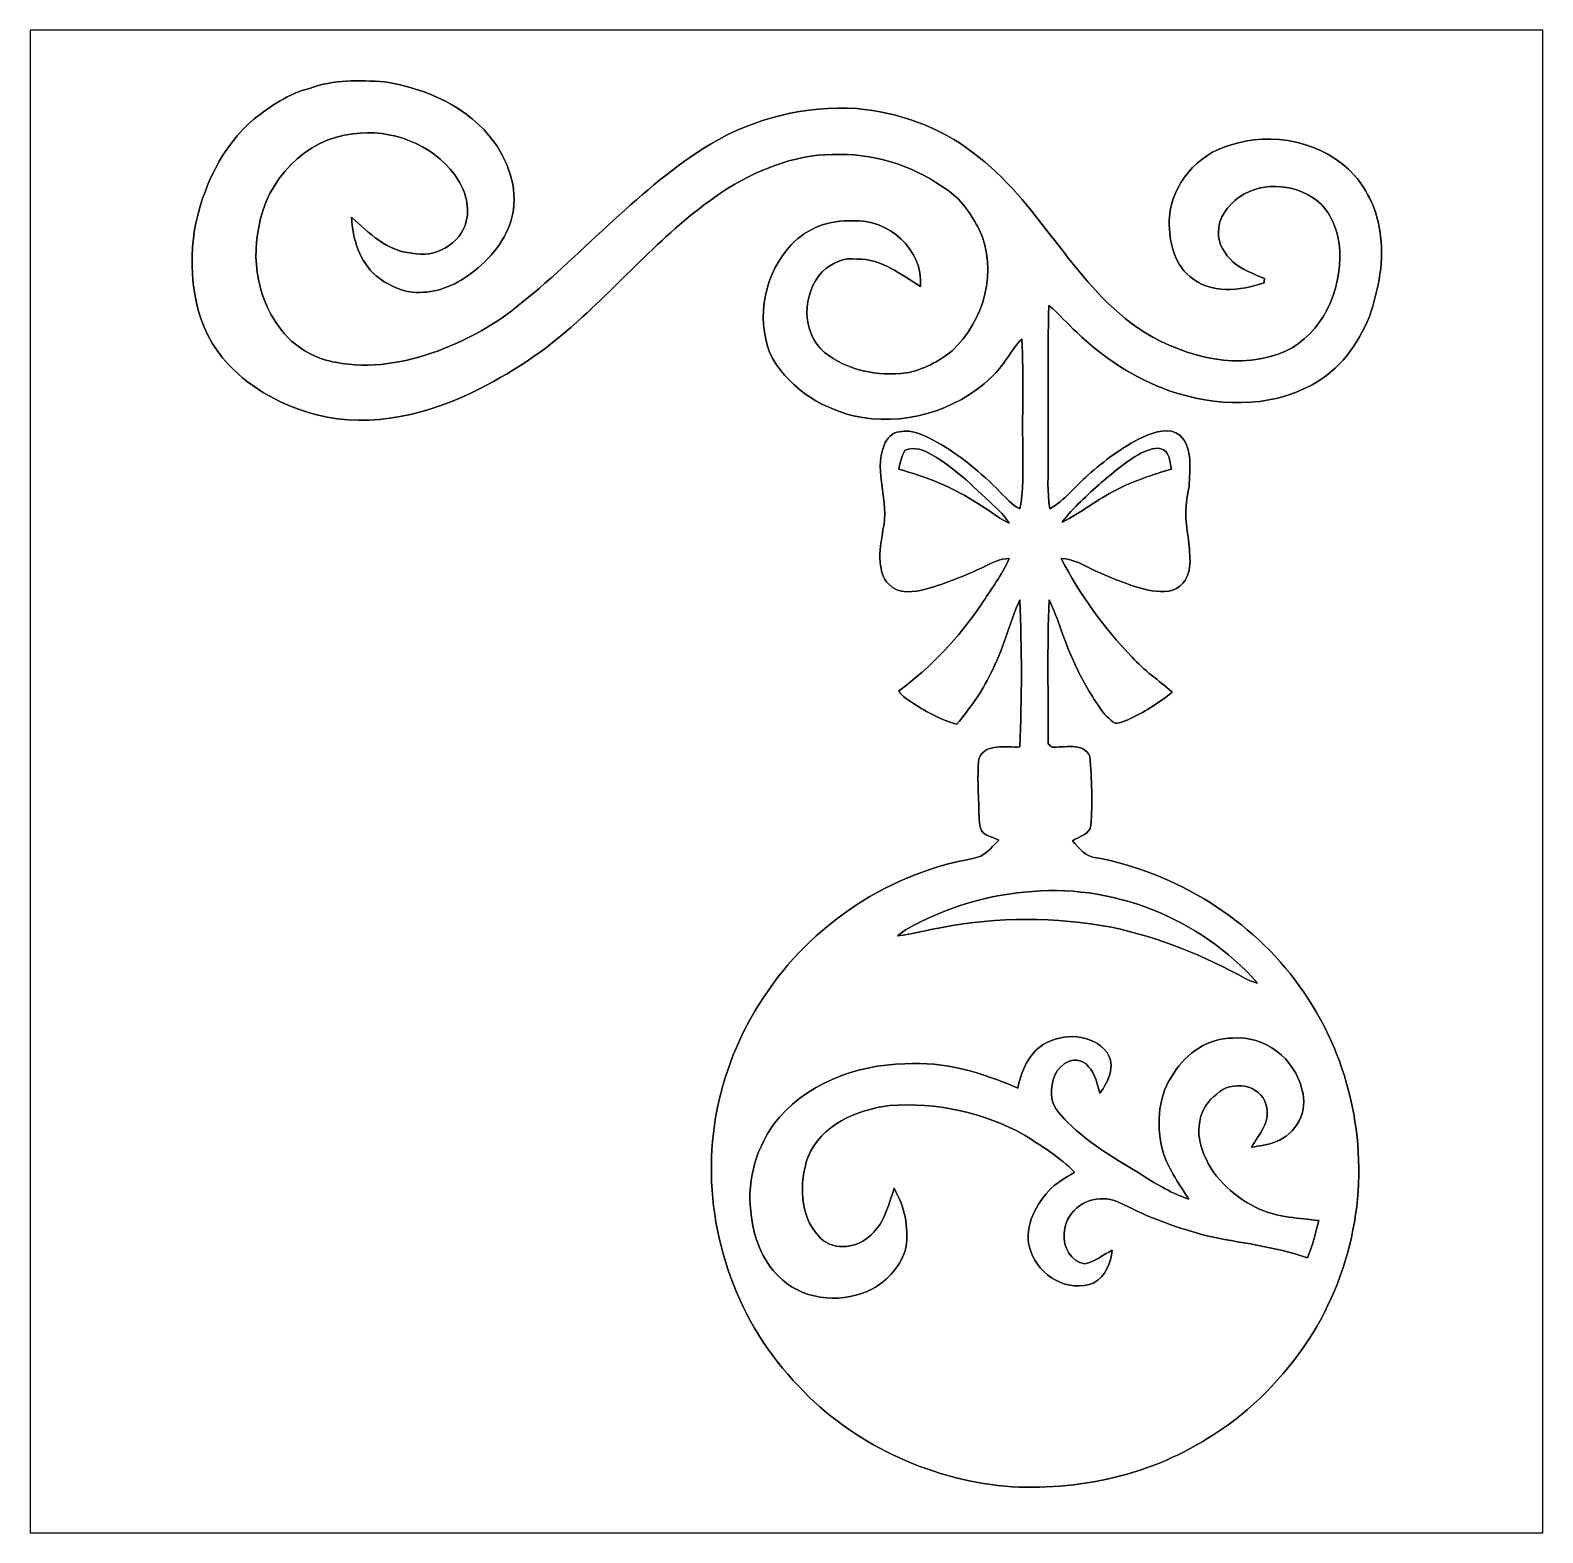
# Model space of a CAD drawing. Header units: centimetres. Extents: x -16.8 to 16.8, y -16.7 to 16.7.
import ezdxf

# ---------------------------------------------------------------- set-up
doc = ezdxf.new("R2010")
doc.units = ezdxf.units.CM
doc.header["$MEASUREMENT"] = 0
doc.layers.add('Layer 1', color=7, linetype='Continuous')

msp = doc.modelspace()

# ---------------------------------------------------------------- linework, layer by layer
at = {"layer": 'Layer 1', "color": 7}
for points, knots in [([(-16.77458, 16.66875), (-16.77458, 16.66875), (16.77458, 16.66875), (16.77458, 16.66875), (16.77458, 16.66875), (16.77458, 16.66875), (16.77458, -16.66875), (16.77458, -16.66875), (16.77458, -16.66875), (16.77458, -16.66875), (-16.77458, -16.66875), (-16.77458, -16.66875), (-16.77458, -16.66875), (-16.77458, -16.66875), (-16.77458, 16.66875), (-16.77458, 16.66875), (-16.77458, 16.66875), (-16.77458, 16.66875), (-16.77458, 16.66875), (-16.77458, 16.66875)], [0, 0, 0, 0, 0.16666667, 0.16666667, 0.16666667, 0.16666667, 0.33333333, 0.33333333, 0.33333333, 0.33333333, 0.5, 0.5, 0.5, 0.5, 0.66666667, 0.66666667, 0.66666667, 0.66666667, 1, 1, 1, 1]), ([(-10.57875, 15.3797), (-11.04194, 15.26681), (-11.43741, 14.98812), (-11.80994, 14.70272), (-11.80994, 14.70272), (-12.53808, 14.08642), (-12.94977, 13.16955), (-13.13074, 12.24809), (-13.13074, 12.24809), (-13.28949, 11.21551), (-13.12898, 10.03124), (-12.37509, 9.25054), (-12.37509, 9.25054), (-11.85616, 8.69315), (-11.15342, 8.32379), (-10.41929, 8.13894), (-10.41929, 8.13894), (-9.20044, 7.82426), (-7.90716, 8.15199), (-6.81108, 8.71326), (-6.81108, 8.71326), (-5.97676, 9.13095), (-5.20312, 9.66929), (-4.52367, 10.30887), (-4.52367, 10.30887), (-3.45899, 11.27831), (-2.51213, 12.39696), (-1.28305, 13.16955), (-1.28305, 13.16955), (-0.54398, 13.6204), (0.30409, 13.94425), (1.18181, 13.91144), (1.18181, 13.91144), (2.05211, 13.92308), (2.91147, 13.61158), (3.60609, 13.09511), (3.60609, 13.09511), (3.90349, 12.88274), (4.10704, 12.56665), (4.2732, 12.24703), (4.2732, 12.24703), (4.70006, 11.34604), (4.38679, 10.21715), (3.67242, 9.55675), (3.67242, 9.55675), (3.3782, 9.31721), (3.02789, 9.13271), (2.65218, 9.06427), (2.65218, 9.06427), (2.02494, 8.98842), (1.34267, 9.12036), (0.84102, 9.52041), (0.84102, 9.52041), (0.32632, 9.96844), (0.34008, 10.82252), (0.79163, 11.30864), (0.79163, 11.30864), (0.99766, 11.5062), (1.27952, 11.63673), (1.57057, 11.59016), (1.57057, 11.59016), (2.11102, 11.60392), (2.53541, 11.24726), (2.97215, 10.98621), (2.97215, 10.98621), (3.03706, 11.80147), (2.25319, 12.49786), (1.46368, 12.44071), (1.46368, 12.44071), (0.96696, 12.46611), (0.45297, 12.28513), (0.1143, 11.91507), (0.1143, 11.91507), (-0.48824, 11.29171), (-0.67451, 10.31452), (-0.37077, 9.50666), (-0.37077, 9.50666), (-0.01411, 8.78664), (0.71649, 8.30227), (1.48555, 8.11459), (1.48555, 8.11459), (2.56081, 7.86836), (3.74721, 8.20773), (4.54378, 8.96761), (4.54378, 8.96761), (4.81859, 9.2142), (4.96887, 9.56134), (5.22182, 9.82451), (5.22182, 9.82451), (5.25921, 8.96691), (5.22711, 8.10789), (5.24228, 7.24958), (5.24228, 7.24958), (5.23628, 6.84918), (5.26344, 6.44066), (5.17454, 6.04661), (5.17454, 6.04661), (5.00027, 6.13869), (4.87151, 6.29109), (4.73322, 6.42691), (4.73322, 6.42691), (4.31835, 6.85447), (3.85057, 7.23406), (3.3341, 7.53251), (3.3341, 7.53251), (3.08046, 7.66304), (2.79788, 7.8232), (2.50296, 7.76041), (2.50296, 7.76041), (2.34068, 7.74206), (2.22603, 7.60942), (2.16535, 7.46513), (2.16535, 7.46513), (1.92158, 6.84989), (2.29517, 6.21136), (2.13995, 5.58765), (2.13995, 5.58765), (2.10749, 5.34882), (2.04364, 5.10928), (2.08068, 4.86622), (2.08068, 4.86622), (2.10079, 4.69653), (2.12055, 4.49756), (2.26554, 4.38221), (2.26554, 4.38221), (2.47932, 4.14443), (2.83422, 4.20017), (3.11044, 4.27179), (3.11044, 4.27179), (3.53483, 4.40126), (3.95358, 4.55577), (4.35257, 4.75156), (4.35257, 4.75156), (4.53954, 4.83941), (4.72722, 4.95159), (4.94136, 4.94736), (4.94136, 4.94736), (4.78508, 4.58153), (4.53496, 4.26614), (4.32329, 3.93206), (4.32329, 3.93206), (3.82976, 3.18982), (3.2064, 2.53824), (2.48955, 2.00907), (2.48955, 2.00907), (2.56011, 1.87784), (2.70686, 1.81645), (2.8194, 1.7272), (2.8194, 1.7272), (3.12067, 1.53987), (3.43359, 1.35784), (3.78107, 1.27071), (3.78107, 1.27071), (4.06365, 1.61819), (4.3307, 1.98367), (4.52755, 2.38795), (4.52755, 2.38795), (4.80413, 2.91147), (4.93077, 3.49603), (5.17596, 4.0319), (5.17596, 4.0319), (5.22182, 2.94499), (5.2197, 1.85455), (5.17737, 0.76729), (5.17737, 0.76729), (4.87856, 0.74366), (4.40443, 0.87418), (4.26544, 0.50059), (4.26544, 0.50059), (4.22346, 0.11959), (4.2672, -0.26811), (4.26367, -0.65158), (4.26367, -0.65158), (4.28378, -0.80963), (4.24744, -1.00894), (4.36492, -1.13736), (4.36492, -1.13736), (4.46546, -1.21885), (4.59775, -1.24319), (4.71135, -1.3014), (4.71135, -1.3014), (4.58329, -1.42487), (4.46722, -1.57092), (4.30742, -1.65523), (4.30742, -1.65523), (4.06471, -1.73849), (3.80647, -1.76354), (3.56059, -1.83515), (3.56059, -1.83515), (2.60315, -2.09691), (1.70145, -2.56223), (0.93486, -3.19299), (0.93486, -3.19299), (-0.5588, -4.40302), (-1.54199, -6.23923), (-1.65347, -8.16539), (-1.65347, -8.16539), (-1.77377, -10.08098), (-1.07315, -12.04101), (0.27023, -13.41755), (0.27023, -13.41755), (1.45697, -14.68967), (3.12808, -15.46613), (4.85175, -15.63793), (4.85175, -15.63793), (6.45936, -15.75329), (8.12765, -15.38922), (9.47596, -14.48647), (9.47596, -14.48647), (10.32722, -13.96118), (11.01901, -13.21223), (11.58028, -12.39132), (11.58028, -12.39132), (12.09075, -11.60004), (12.43859, -10.70469), (12.59769, -9.77618), (12.59769, -9.77618), (12.90955, -7.95831), (12.46117, -6.02509), (11.37391, -4.53531), (11.37391, -4.53531), (10.31593, -3.05188), (8.65752, -2.03906), (6.87634, -1.69016), (6.87634, -1.69016), (6.63434, -1.67958), (6.48794, -1.47849), (6.34471, -1.31374), (6.34471, -1.31374), (6.48935, -1.21356), (6.73488, -1.17757), (6.75393, -0.97014), (6.75393, -0.97014), (6.78603, -0.46249), (6.77404, 0.05221), (6.72712, 0.55739), (6.72712, 0.55739), (6.58142, 0.87842), (6.1468, 0.74471), (5.88222, 0.76482), (5.88222, 0.76482), (5.85717, 0.78952), (5.83212, 0.81351), (5.80743, 0.83749), (5.80743, 0.83749), (5.81025, 1.90112), (5.77638, 2.9658), (5.82859, 4.02837), (5.82859, 4.02837), (6.03356, 3.59481), (6.1528, 3.12632), (6.35847, 2.69275), (6.35847, 2.69275), (6.51792, 2.31775), (6.725, 1.96532), (6.95396, 1.62878), (6.95396, 1.62878), (7.0425, 1.49648), (7.15716, 1.38218), (7.28804, 1.29152), (7.28804, 1.29152), (7.41962, 1.29646), (7.54062, 1.35678), (7.65881, 1.4097), (7.65881, 1.4097), (7.9756, 1.56845), (8.28252, 1.75189), (8.55204, 1.98332), (8.55204, 1.98332), (8.25923, 2.24614), (7.92903, 2.46662), (7.66374, 2.76013), (7.66374, 2.76013), (7.03792, 3.40678), (6.51263, 4.15043), (6.09212, 4.94418), (6.09212, 4.94418), (6.36411, 4.95053), (6.59483, 4.78861), (6.83436, 4.68277), (6.83436, 4.68277), (7.24464, 4.49827), (7.66445, 4.31835), (8.10789, 4.22875), (8.10789, 4.22875), (8.34108, 4.20688), (8.63459, 4.18712), (8.79334, 4.39984), (8.79334, 4.39984), (9.03358, 4.68383), (8.93163, 5.08282), (8.91222, 5.41937), (8.91222, 5.41937), (8.83109, 5.79155), (8.84484, 6.17679), (8.93304, 6.54614), (8.93304, 6.54614), (8.93798, 6.92185), (9.0297, 7.37799), (8.73231, 7.67433), (8.73231, 7.67433), (8.4963, 7.88458), (8.13929, 7.74171), (7.88635, 7.63623), (7.88635, 7.63623), (7.44714, 7.41574), (7.04956, 7.11835), (6.68161, 6.7945), (6.68161, 6.7945), (6.4008, 6.54685), (6.17185, 6.23182), (5.83847, 6.04979), (5.83847, 6.04979), (5.77709, 6.42267), (5.80954, 6.80332), (5.80108, 7.17903), (5.80108, 7.17903), (5.81448, 8.30686), (5.78238, 9.43504), (5.81977, 10.56252), (5.81977, 10.56252), (6.04485, 10.38401), (6.22265, 10.15541), (6.4389, 9.96668), (6.4389, 9.96668), (7.02345, 9.40012), (7.72054, 8.94715), (8.48783, 8.67022), (8.48783, 8.67022), (9.5056, 8.32485), (10.69657, 8.26629), (11.65931, 8.80251), (11.65931, 8.80251), (12.26114, 9.12072), (12.68307, 9.6961), (12.92931, 10.31875), (12.92931, 10.31875), (13.13321, 10.92553), (13.27573, 11.57746), (13.15896, 12.21775), (13.15896, 12.21775), (13.10322, 12.67284), (12.89121, 13.09793), (12.60193, 13.4493), (12.60193, 13.4493), (11.91154, 14.20072), (10.76678, 14.44025), (9.81287, 14.11111), (9.81287, 14.11111), (9.11331, 13.91214), (8.55486, 13.25915), (8.49383, 12.53031), (8.49383, 12.53031), (8.47302, 12.05794), (8.56192, 11.52419), (8.94644, 11.20422), (8.94644, 11.20422), (9.404, 10.80946), (10.06228, 10.88461), (10.59744, 11.06558), (10.59744, 11.06558), (10.59815, 11.08992), (10.59956, 11.13861), (10.60027, 11.16295), (10.60027, 11.16295), (10.3572, 11.26102), (10.10814, 11.35839), (9.90388, 11.52737), (9.90388, 11.52737), (9.72432, 11.69776), (9.56769, 11.92953), (9.5818, 12.18812), (9.5818, 12.18812), (9.56698, 12.51056), (9.79629, 12.78008), (10.03759, 12.96423), (10.03759, 12.96423), (10.58474, 13.34735), (11.37214, 13.25104), (11.85968, 12.81254), (11.85968, 12.81254), (12.16342, 12.4901), (12.28372, 12.0396), (12.27243, 11.60498), (12.27243, 11.60498), (12.25903, 10.72409), (11.77466, 9.78747), (10.90754, 9.48126), (10.90754, 9.48126), (9.8492, 9.11331), (8.68221, 9.47702), (7.77875, 10.07286), (7.77875, 10.07286), (6.3052, 11.10827), (5.59117, 12.88556), (4.14267, 13.94813), (4.14267, 13.94813), (3.40254, 14.52351), (2.48814, 14.84806), (1.55893, 14.93132), (1.55893, 14.93132), (0.42968, 15.00011), (-0.71684, 14.72036), (-1.68875, 14.14216), (-1.68875, 14.14216), (-3.25896, 13.18119), (-4.45946, 11.75738), (-5.88504, 10.61297), (-5.88504, 10.61297), (-6.42691, 10.1533), (-7.05979, 9.8111), (-7.7216, 9.55781), (-7.7216, 9.55781), (-8.44444, 9.29287), (-9.23643, 9.14541), (-10.0009, 9.30134), (-10.0009, 9.30134), (-10.38613, 9.36449), (-10.74596, 9.55393), (-11.0303, 9.81886), (-11.0303, 9.81886), (-11.66283, 10.45986), (-11.8932, 11.42929), (-11.70517, 12.29995), (-11.70517, 12.29995), (-11.53689, 13.33923), (-10.67999, 14.2554), (-9.61319, 14.37181), (-9.61319, 14.37181), (-8.77006, 14.48647), (-7.86624, 14.14851), (-7.35683, 13.45777), (-7.35683, 13.45777), (-7.14446, 13.16461), (-7.01499, 12.79525), (-7.10212, 12.43083), (-7.10212, 12.43083), (-7.22313, 11.92248), (-7.80979, 11.60145), (-8.30933, 11.72175), (-8.30933, 11.72175), (-8.8586, 11.76972), (-9.26359, 12.17013), (-9.65024, 12.52114), (-9.65024, 12.52114), (-9.62625, 12.04066), (-9.46926, 11.54712), (-9.10449, 11.21622), (-9.10449, 11.21622), (-8.86778, 11.03948), (-8.59719, 10.88531), (-8.29733, 10.85779), (-8.29733, 10.85779), (-7.86553, 10.81546), (-7.43338, 10.96433), (-7.08307, 11.21092), (-7.08307, 11.21092), (-6.64316, 11.51361), (-6.26181, 11.93941), (-6.10694, 12.45835), (-6.10694, 12.45835), (-5.93125, 13.05666), (-6.13022, 13.69695), (-6.48617, 14.18696), (-6.48617, 14.18696), (-7.04744, 14.96942), (-7.99465, 15.37511), (-8.91858, 15.52646), (-8.91858, 15.52646), (-9.47349, 15.56067), (-10.04852, 15.57584), (-10.57875, 15.3797)], [0, 0, 0, 0, 0.00840336, 0.00840336, 0.00840336, 0.00840336, 0.01680672, 0.01680672, 0.01680672, 0.01680672, 0.02521008, 0.02521008, 0.02521008, 0.02521008, 0.03361345, 0.03361345, 0.03361345, 0.03361345, 0.04201681, 0.04201681, 0.04201681, 0.04201681, 0.05042017, 0.05042017, 0.05042017, 0.05042017, 0.05882353, 0.05882353, 0.05882353, 0.05882353, 0.06722689, 0.06722689, 0.06722689, 0.06722689, 0.07563025, 0.07563025, 0.07563025, 0.07563025, 0.08403361, 0.08403361, 0.08403361, 0.08403361, 0.09243697, 0.09243697, 0.09243697, 0.09243697, 0.10084034, 0.10084034, 0.10084034, 0.10084034, 0.1092437, 0.1092437, 0.1092437, 0.1092437, 0.11764706, 0.11764706, 0.11764706, 0.11764706, 0.12605042, 0.12605042, 0.12605042, 0.12605042, 0.13445378, 0.13445378, 0.13445378, 0.13445378, 0.14285714, 0.14285714, 0.14285714, 0.14285714, 0.1512605, 0.1512605, 0.1512605, 0.1512605, 0.15966387, 0.15966387, 0.15966387, 0.15966387, 0.16806723, 0.16806723, 0.16806723, 0.16806723, 0.17647059, 0.17647059, 0.17647059, 0.17647059, 0.18487395, 0.18487395, 0.18487395, 0.18487395, 0.19327731, 0.19327731, 0.19327731, 0.19327731, 0.20168067, 0.20168067, 0.20168067, 0.20168067, 0.21008403, 0.21008403, 0.21008403, 0.21008403, 0.21848739, 0.21848739, 0.21848739, 0.21848739, 0.22689076, 0.22689076, 0.22689076, 0.22689076, 0.23529412, 0.23529412, 0.23529412, 0.23529412, 0.24369748, 0.24369748, 0.24369748, 0.24369748, 0.25210084, 0.25210084, 0.25210084, 0.25210084, 0.2605042, 0.2605042, 0.2605042, 0.2605042, 0.26890756, 0.26890756, 0.26890756, 0.26890756, 0.27731092, 0.27731092, 0.27731092, 0.27731092, 0.28571429, 0.28571429, 0.28571429, 0.28571429, 0.29411765, 0.29411765, 0.29411765, 0.29411765, 0.30252101, 0.30252101, 0.30252101, 0.30252101, 0.31092437, 0.31092437, 0.31092437, 0.31092437, 0.31932773, 0.31932773, 0.31932773, 0.31932773, 0.32773109, 0.32773109, 0.32773109, 0.32773109, 0.33613445, 0.33613445, 0.33613445, 0.33613445, 0.34453782, 0.34453782, 0.34453782, 0.34453782, 0.35294118, 0.35294118, 0.35294118, 0.35294118, 0.36134454, 0.36134454, 0.36134454, 0.36134454, 0.3697479, 0.3697479, 0.3697479, 0.3697479, 0.37815126, 0.37815126, 0.37815126, 0.37815126, 0.38655462, 0.38655462, 0.38655462, 0.38655462, 0.39495798, 0.39495798, 0.39495798, 0.39495798, 0.40336134, 0.40336134, 0.40336134, 0.40336134, 0.41176471, 0.41176471, 0.41176471, 0.41176471, 0.42016807, 0.42016807, 0.42016807, 0.42016807, 0.42857143, 0.42857143, 0.42857143, 0.42857143, 0.43697479, 0.43697479, 0.43697479, 0.43697479, 0.44537815, 0.44537815, 0.44537815, 0.44537815, 0.45378151, 0.45378151, 0.45378151, 0.45378151, 0.46218487, 0.46218487, 0.46218487, 0.46218487, 0.47058824, 0.47058824, 0.47058824, 0.47058824, 0.4789916, 0.4789916, 0.4789916, 0.4789916, 0.48739496, 0.48739496, 0.48739496, 0.48739496, 0.49579832, 0.49579832, 0.49579832, 0.49579832, 0.50420168, 0.50420168, 0.50420168, 0.50420168, 0.51260504, 0.51260504, 0.51260504, 0.51260504, 0.5210084, 0.5210084, 0.5210084, 0.5210084, 0.52941176, 0.52941176, 0.52941176, 0.52941176, 0.53781513, 0.53781513, 0.53781513, 0.53781513, 0.54621849, 0.54621849, 0.54621849, 0.54621849, 0.55462185, 0.55462185, 0.55462185, 0.55462185, 0.56302521, 0.56302521, 0.56302521, 0.56302521, 0.57142857, 0.57142857, 0.57142857, 0.57142857, 0.57983193, 0.57983193, 0.57983193, 0.57983193, 0.58823529, 0.58823529, 0.58823529, 0.58823529, 0.59663866, 0.59663866, 0.59663866, 0.59663866, 0.60504202, 0.60504202, 0.60504202, 0.60504202, 0.61344538, 0.61344538, 0.61344538, 0.61344538, 0.62184874, 0.62184874, 0.62184874, 0.62184874, 0.6302521, 0.6302521, 0.6302521, 0.6302521, 0.63865546, 0.63865546, 0.63865546, 0.63865546, 0.64705882, 0.64705882, 0.64705882, 0.64705882, 0.65546218, 0.65546218, 0.65546218, 0.65546218, 0.66386555, 0.66386555, 0.66386555, 0.66386555, 0.67226891, 0.67226891, 0.67226891, 0.67226891, 0.68067227, 0.68067227, 0.68067227, 0.68067227, 0.68907563, 0.68907563, 0.68907563, 0.68907563, 0.69747899, 0.69747899, 0.69747899, 0.69747899, 0.70588235, 0.70588235, 0.70588235, 0.70588235, 0.71428571, 0.71428571, 0.71428571, 0.71428571, 0.72268908, 0.72268908, 0.72268908, 0.72268908, 0.73109244, 0.73109244, 0.73109244, 0.73109244, 0.7394958, 0.7394958, 0.7394958, 0.7394958, 0.74789916, 0.74789916, 0.74789916, 0.74789916, 0.75630252, 0.75630252, 0.75630252, 0.75630252, 0.76470588, 0.76470588, 0.76470588, 0.76470588, 0.77310924, 0.77310924, 0.77310924, 0.77310924, 0.78151261, 0.78151261, 0.78151261, 0.78151261, 0.78991597, 0.78991597, 0.78991597, 0.78991597, 0.79831933, 0.79831933, 0.79831933, 0.79831933, 0.80672269, 0.80672269, 0.80672269, 0.80672269, 0.81512605, 0.81512605, 0.81512605, 0.81512605, 0.82352941, 0.82352941, 0.82352941, 0.82352941, 0.83193277, 0.83193277, 0.83193277, 0.83193277, 0.84033613, 0.84033613, 0.84033613, 0.84033613, 0.8487395, 0.8487395, 0.8487395, 0.8487395, 0.85714286, 0.85714286, 0.85714286, 0.85714286, 0.86554622, 0.86554622, 0.86554622, 0.86554622, 0.87394958, 0.87394958, 0.87394958, 0.87394958, 0.88235294, 0.88235294, 0.88235294, 0.88235294, 0.8907563, 0.8907563, 0.8907563, 0.8907563, 0.89915966, 0.89915966, 0.89915966, 0.89915966, 0.90756303, 0.90756303, 0.90756303, 0.90756303, 0.91596639, 0.91596639, 0.91596639, 0.91596639, 0.92436975, 0.92436975, 0.92436975, 0.92436975, 0.93277311, 0.93277311, 0.93277311, 0.93277311, 0.94117647, 0.94117647, 0.94117647, 0.94117647, 0.94957983, 0.94957983, 0.94957983, 0.94957983, 0.95798319, 0.95798319, 0.95798319, 0.95798319, 0.96638655, 0.96638655, 0.96638655, 0.96638655, 0.97478992, 0.97478992, 0.97478992, 0.97478992, 0.98319328, 0.98319328, 0.98319328, 0.98319328, 1, 1, 1, 1]), ([(2.63278, 7.35154), (2.83492, 7.43938), (3.05153, 7.34942), (3.22721, 7.24711), (3.22721, 7.24711), (3.77366, 6.93314), (4.21499, 6.47524), (4.67219, 6.04802), (4.67219, 6.04802), (4.77485, 5.95418), (4.86657, 5.8487), (4.93889, 5.72946), (4.93889, 5.72946), (4.66055, 5.87234), (4.41713, 6.07272), (4.14514, 6.22617), (4.14514, 6.22617), (3.63855, 6.55285), (3.06987, 6.76981), (2.49061, 6.9282), (2.49061, 6.9282), (2.5213, 7.07355), (2.55341, 7.22348), (2.63278, 7.35154)], [0, 0, 0, 0, 0.14285714, 0.14285714, 0.14285714, 0.14285714, 0.28571429, 0.28571429, 0.28571429, 0.28571429, 0.42857143, 0.42857143, 0.42857143, 0.42857143, 0.57142857, 0.57142857, 0.57142857, 0.57142857, 0.71428571, 0.71428571, 0.71428571, 0.71428571, 1, 1, 1, 1]), ([(7.92833, 7.31555), (8.07861, 7.37482), (8.28287, 7.45278), (8.41446, 7.3212), (8.41446, 7.3212), (8.51147, 7.21748), (8.49983, 7.05802), (8.53828, 6.93067), (8.53828, 6.93067), (8.12306, 6.80614), (7.70608, 6.67773), (7.32296, 6.47136), (7.32296, 6.47136), (6.89716, 6.26886), (6.53486, 5.95701), (6.11152, 5.75134), (6.11152, 5.75134), (6.36023, 6.08401), (6.6802, 6.35282), (6.98253, 6.63434), (6.98253, 6.63434), (7.28204, 6.88058), (7.57696, 7.14481), (7.92833, 7.31555)], [0, 0, 0, 0, 0.14285714, 0.14285714, 0.14285714, 0.14285714, 0.28571429, 0.28571429, 0.28571429, 0.28571429, 0.42857143, 0.42857143, 0.42857143, 0.42857143, 0.57142857, 0.57142857, 0.57142857, 0.57142857, 0.71428571, 0.71428571, 0.71428571, 0.71428571, 1, 1, 1, 1]), ([(5.27544, -2.45745), (7.19137, -2.23061), (9.17787, -3.03107), (10.44787, -4.47287), (10.44787, -4.47287), (10.35932, -4.44923), (10.27148, -4.42278), (10.19104, -4.37938), (10.19104, -4.37938), (9.25689, -3.86398), (8.25782, -3.45087), (7.21007, -3.23568), (7.21007, -3.23568), (5.97217, -3.00143), (4.69018, -2.99967), (3.45299, -3.23956), (3.45299, -3.23956), (3.11961, -3.29036), (2.794, -3.38455), (2.45957, -3.42653), (2.45957, -3.42653), (2.6102, -3.29142), (2.79506, -3.20357), (2.97533, -3.11432), (2.97533, -3.11432), (3.69464, -2.7619), (4.47569, -2.52518), (5.27544, -2.45745)], [0, 0, 0, 0, 0.125, 0.125, 0.125, 0.125, 0.25, 0.25, 0.25, 0.25, 0.375, 0.375, 0.375, 0.375, 0.5, 0.5, 0.5, 0.5, 0.625, 0.625, 0.625, 0.625, 0.75, 0.75, 0.75, 0.75, 1, 1, 1, 1]), ([(5.69242, -5.8353), (6.13128, -5.57777), (6.7818, -5.58236), (7.11094, -6.01274), (7.11094, -6.01274), (7.30285, -6.3119), (7.14516, -6.66468), (6.95078, -6.91339), (6.95078, -6.91339), (6.8901, -6.70842), (6.84883, -6.483), (6.69466, -6.32284), (6.69466, -6.32284), (6.57684, -6.15527), (6.31366, -6.14398), (6.1595, -6.26604), (6.1595, -6.26604), (5.91009, -6.43643), (5.8487, -6.78145), (5.88962, -7.06049), (5.88962, -7.06049), (5.93831, -7.26264), (6.09847, -7.41045), (6.23288, -7.56038), (6.23288, -7.56038), (6.71901, -8.04651), (7.32755, -8.38447), (7.90716, -8.74501), (7.90716, -8.74501), (8.2296, -8.94856), (8.56262, -9.14294), (8.92457, -9.26853), (8.92457, -9.26853), (8.69491, -8.90305), (8.42962, -8.54851), (8.32591, -8.12094), (8.32591, -8.12094), (8.20067, -7.56744), (8.24936, -6.94443), (8.59155, -6.47418), (8.59155, -6.47418), (8.8646, -6.02544), (9.35955, -5.69242), (9.89471, -5.69348), (9.89471, -5.69348), (10.59956, -5.62645), (11.27901, -6.15315), (11.43423, -6.83577), (11.43423, -6.83577), (11.58628, -7.2965), (11.30053, -7.83519), (10.84933, -7.99289), (10.84933, -7.99289), (10.67929, -8.06944), (10.49126, -8.08355), (10.31099, -8.11601), (10.31099, -8.11601), (10.48138, -7.83308), (10.74984, -7.53816), (10.64048, -7.17797), (10.64048, -7.17797), (10.52195, -6.7183), (9.86261, -6.61282), (9.54617, -6.93632), (9.54617, -6.93632), (9.11895, -7.2196), (9.05334, -7.83167), (9.26006, -8.27264), (9.26006, -8.27264), (9.4869, -8.83109), (9.96738, -9.24913), (10.50678, -9.49572), (10.50678, -9.49572), (10.91777, -9.67493), (11.36756, -9.68446), (11.80465, -9.74372), (11.80465, -9.74372), (11.73551, -10.02312), (11.66283, -10.30182), (11.55735, -10.57028), (11.55735, -10.57028), (10.82569, -10.31169), (10.04641, -10.24008), (9.29217, -10.07428), (9.29217, -10.07428), (8.70197, -9.90741), (8.11706, -9.71056), (7.57026, -9.43081), (7.57026, -9.43081), (7.40198, -9.34932), (7.22983, -9.25407), (7.03756, -9.25865), (7.03756, -9.25865), (6.60118, -9.22338), (6.15915, -9.59132), (6.15809, -10.03723), (6.15809, -10.03723), (6.12528, -10.32686), (6.31119, -10.65883), (6.61388, -10.70151), (6.61388, -10.70151), (6.84283, -10.66341), (7.01957, -10.49549), (7.22701, -10.40201), (7.22701, -10.40201), (7.19631, -10.67999), (7.07849, -10.9855), (6.81637, -11.11991), (6.81637, -11.11991), (6.26533, -11.36438), (5.59435, -10.9661), (5.4162, -10.42211), (5.4162, -10.42211), (5.24616, -9.94904), (5.48957, -9.43575), (5.80849, -9.08967), (5.80849, -9.08967), (5.96441, -8.90058), (6.19337, -8.80745), (6.38528, -8.66493), (6.38528, -8.66493), (6.06566, -8.33579), (5.66526, -8.09131), (5.27897, -7.84648), (5.27897, -7.84648), (4.37691, -7.33848), (3.31752, -7.10988), (2.28671, -7.19173), (2.28671, -7.19173), (1.56069, -7.28063), (0.76094, -7.61294), (0.47308, -8.34072), (0.47308, -8.34072), (0.28363, -8.90623), (0.27975, -9.62166), (0.71155, -10.08345), (0.71155, -10.08345), (0.97966, -10.41188), (1.51871, -10.37908), (1.81681, -10.10708), (1.81681, -10.10708), (2.15547, -9.84532), (2.26448, -9.41317), (2.38548, -9.02617), (2.38548, -9.02617), (2.61549, -9.42058), (2.71745, -9.8873), (2.65007, -10.34203), (2.65007, -10.34203), (2.55376, -10.73714), (2.25672, -11.05958), (1.91029, -11.25784), (1.91029, -11.25784), (1.28235, -11.5757), (0.45261, -11.53548), (-0.08643, -11.05888), (-0.08643, -11.05888), (-0.49918, -10.71668), (-0.71332, -10.18611), (-0.77329, -9.66364), (-0.77329, -9.66364), (-0.90064, -8.95138), (-0.7045, -8.19856), (-0.28857, -7.61294), (-0.28857, -7.61294), (0.38453, -6.71195), (1.53, -6.28579), (2.62749, -6.26322), (2.62749, -6.26322), (3.49462, -6.20113), (4.34164, -6.46148), (5.12904, -6.80085), (5.12904, -6.80085), (5.21264, -6.43326), (5.3594, -6.04838), (5.69242, -5.8353)], [0, 0, 0, 0, 0.02222222, 0.02222222, 0.02222222, 0.02222222, 0.04444444, 0.04444444, 0.04444444, 0.04444444, 0.06666667, 0.06666667, 0.06666667, 0.06666667, 0.08888889, 0.08888889, 0.08888889, 0.08888889, 0.11111111, 0.11111111, 0.11111111, 0.11111111, 0.13333333, 0.13333333, 0.13333333, 0.13333333, 0.15555556, 0.15555556, 0.15555556, 0.15555556, 0.17777778, 0.17777778, 0.17777778, 0.17777778, 0.2, 0.2, 0.2, 0.2, 0.22222222, 0.22222222, 0.22222222, 0.22222222, 0.24444444, 0.24444444, 0.24444444, 0.24444444, 0.26666667, 0.26666667, 0.26666667, 0.26666667, 0.28888889, 0.28888889, 0.28888889, 0.28888889, 0.31111111, 0.31111111, 0.31111111, 0.31111111, 0.33333333, 0.33333333, 0.33333333, 0.33333333, 0.35555556, 0.35555556, 0.35555556, 0.35555556, 0.37777778, 0.37777778, 0.37777778, 0.37777778, 0.4, 0.4, 0.4, 0.4, 0.42222222, 0.42222222, 0.42222222, 0.42222222, 0.44444444, 0.44444444, 0.44444444, 0.44444444, 0.46666667, 0.46666667, 0.46666667, 0.46666667, 0.48888889, 0.48888889, 0.48888889, 0.48888889, 0.51111111, 0.51111111, 0.51111111, 0.51111111, 0.53333333, 0.53333333, 0.53333333, 0.53333333, 0.55555556, 0.55555556, 0.55555556, 0.55555556, 0.57777778, 0.57777778, 0.57777778, 0.57777778, 0.6, 0.6, 0.6, 0.6, 0.62222222, 0.62222222, 0.62222222, 0.62222222, 0.64444444, 0.64444444, 0.64444444, 0.64444444, 0.66666667, 0.66666667, 0.66666667, 0.66666667, 0.68888889, 0.68888889, 0.68888889, 0.68888889, 0.71111111, 0.71111111, 0.71111111, 0.71111111, 0.73333333, 0.73333333, 0.73333333, 0.73333333, 0.75555556, 0.75555556, 0.75555556, 0.75555556, 0.77777778, 0.77777778, 0.77777778, 0.77777778, 0.8, 0.8, 0.8, 0.8, 0.82222222, 0.82222222, 0.82222222, 0.82222222, 0.84444444, 0.84444444, 0.84444444, 0.84444444, 0.86666667, 0.86666667, 0.86666667, 0.86666667, 0.88888889, 0.88888889, 0.88888889, 0.88888889, 0.91111111, 0.91111111, 0.91111111, 0.91111111, 0.93333333, 0.93333333, 0.93333333, 0.93333333, 0.95555556, 0.95555556, 0.95555556, 0.95555556, 1, 1, 1, 1])]:
    msp.add_open_spline(points, degree=3, knots=knots, dxfattribs=at)
at = {"layer": 'Layer 1', "color": 250}
for points, knots in [([(-10.57875, 15.3797), (-10.04852, 15.57584), (-9.47349, 15.56067), (-8.91858, 15.52646), (-8.91858, 15.52646), (-7.99465, 15.37511), (-7.04744, 14.96942), (-6.48617, 14.18696), (-6.48617, 14.18696), (-6.13022, 13.69695), (-5.93125, 13.05666), (-6.10694, 12.45835), (-6.10694, 12.45835), (-6.26181, 11.93941), (-6.64316, 11.51361), (-7.08307, 11.21092), (-7.08307, 11.21092), (-7.43338, 10.96433), (-7.86553, 10.81546), (-8.29733, 10.85779), (-8.29733, 10.85779), (-8.59719, 10.88531), (-8.86778, 11.03948), (-9.10449, 11.21622), (-9.10449, 11.21622), (-9.46926, 11.54712), (-9.62625, 12.04066), (-9.65024, 12.52114), (-9.65024, 12.52114), (-9.26359, 12.17013), (-8.8586, 11.76972), (-8.30933, 11.72175), (-8.30933, 11.72175), (-7.80979, 11.60145), (-7.22313, 11.92248), (-7.10212, 12.43083), (-7.10212, 12.43083), (-7.01499, 12.79525), (-7.14446, 13.16461), (-7.35683, 13.45777), (-7.35683, 13.45777), (-7.86624, 14.14851), (-8.77006, 14.48647), (-9.61319, 14.37181), (-9.61319, 14.37181), (-10.67999, 14.2554), (-11.53689, 13.33923), (-11.70517, 12.29995), (-11.70517, 12.29995), (-11.8932, 11.42929), (-11.66283, 10.45986), (-11.0303, 9.81886), (-11.0303, 9.81886), (-10.74596, 9.55393), (-10.38613, 9.36449), (-10.0009, 9.30134), (-10.0009, 9.30134), (-9.23643, 9.14541), (-8.44444, 9.29287), (-7.7216, 9.55781), (-7.7216, 9.55781), (-7.05979, 9.8111), (-6.42691, 10.1533), (-5.88504, 10.61297), (-5.88504, 10.61297), (-4.45946, 11.75738), (-3.25896, 13.18119), (-1.68875, 14.14216), (-1.68875, 14.14216), (-0.71684, 14.72036), (0.42968, 15.00011), (1.55893, 14.93132), (1.55893, 14.93132), (2.48814, 14.84806), (3.40254, 14.52351), (4.14267, 13.94813), (4.14267, 13.94813), (5.59117, 12.88556), (6.3052, 11.10827), (7.77875, 10.07286), (7.77875, 10.07286), (8.68221, 9.47702), (9.8492, 9.11331), (10.90754, 9.48126), (10.90754, 9.48126), (11.77466, 9.78747), (12.25903, 10.72409), (12.27243, 11.60498), (12.27243, 11.60498), (12.28372, 12.0396), (12.16342, 12.4901), (11.85968, 12.81254), (11.85968, 12.81254), (11.37214, 13.25104), (10.58474, 13.34735), (10.03759, 12.96423), (10.03759, 12.96423), (9.79629, 12.78008), (9.56698, 12.51056), (9.5818, 12.18812), (9.5818, 12.18812), (9.56769, 11.92953), (9.72432, 11.69776), (9.90388, 11.52737), (9.90388, 11.52737), (10.10814, 11.35839), (10.3572, 11.26102), (10.60027, 11.16295), (10.60027, 11.16295), (10.59956, 11.13861), (10.59815, 11.08992), (10.59744, 11.06558), (10.59744, 11.06558), (10.06228, 10.88461), (9.404, 10.80946), (8.94644, 11.20422), (8.94644, 11.20422), (8.56192, 11.52419), (8.47302, 12.05794), (8.49383, 12.53031), (8.49383, 12.53031), (8.55486, 13.25915), (9.11331, 13.91214), (9.81287, 14.11111), (9.81287, 14.11111), (10.76678, 14.44025), (11.91154, 14.20072), (12.60193, 13.4493), (12.60193, 13.4493), (12.89121, 13.09793), (13.10322, 12.67284), (13.15896, 12.21775), (13.15896, 12.21775), (13.27573, 11.57746), (13.13321, 10.92553), (12.92931, 10.31875), (12.92931, 10.31875), (12.68307, 9.6961), (12.26114, 9.12072), (11.65931, 8.80251), (11.65931, 8.80251), (10.69657, 8.26629), (9.5056, 8.32485), (8.48783, 8.67022), (8.48783, 8.67022), (7.72054, 8.94715), (7.02345, 9.40012), (6.4389, 9.96668), (6.4389, 9.96668), (6.22265, 10.15541), (6.04485, 10.38401), (5.81977, 10.56252), (5.81977, 10.56252), (5.78238, 9.43504), (5.81448, 8.30686), (5.80108, 7.17903), (5.80108, 7.17903), (5.80954, 6.80332), (5.77709, 6.42267), (5.83847, 6.04979), (5.83847, 6.04979), (6.17185, 6.23182), (6.4008, 6.54685), (6.68161, 6.7945), (6.68161, 6.7945), (7.04956, 7.11835), (7.44714, 7.41574), (7.88635, 7.63623), (7.88635, 7.63623), (8.13929, 7.74171), (8.4963, 7.88458), (8.73231, 7.67433), (8.73231, 7.67433), (9.0297, 7.37799), (8.93798, 6.92185), (8.93304, 6.54614), (8.93304, 6.54614), (8.84484, 6.17679), (8.83109, 5.79155), (8.91222, 5.41937), (8.91222, 5.41937), (8.93163, 5.08282), (9.03358, 4.68383), (8.79334, 4.39984), (8.79334, 4.39984), (8.63459, 4.18712), (8.34108, 4.20688), (8.10789, 4.22875), (8.10789, 4.22875), (7.66445, 4.31835), (7.24464, 4.49827), (6.83436, 4.68277), (6.83436, 4.68277), (6.59483, 4.78861), (6.36411, 4.95053), (6.09212, 4.94418), (6.09212, 4.94418), (6.51263, 4.15043), (7.03792, 3.40678), (7.66374, 2.76013), (7.66374, 2.76013), (7.92903, 2.46662), (8.25923, 2.24614), (8.55204, 1.98332), (8.55204, 1.98332), (8.28252, 1.75189), (7.9756, 1.56845), (7.65881, 1.4097), (7.65881, 1.4097), (7.54062, 1.35678), (7.41962, 1.29646), (7.28804, 1.29152), (7.28804, 1.29152), (7.15716, 1.38218), (7.0425, 1.49648), (6.95396, 1.62878), (6.95396, 1.62878), (6.725, 1.96532), (6.51792, 2.31775), (6.35847, 2.69275), (6.35847, 2.69275), (6.1528, 3.12632), (6.03356, 3.59481), (5.82859, 4.02837), (5.82859, 4.02837), (5.77638, 2.9658), (5.81025, 1.90112), (5.80743, 0.83749), (5.80743, 0.83749), (5.83212, 0.81351), (5.85717, 0.78952), (5.88222, 0.76482), (5.88222, 0.76482), (6.1468, 0.74471), (6.58142, 0.87842), (6.72712, 0.55739), (6.72712, 0.55739), (6.77404, 0.05221), (6.78603, -0.46249), (6.75393, -0.97014), (6.75393, -0.97014), (6.73488, -1.17757), (6.48935, -1.21356), (6.34471, -1.31374), (6.34471, -1.31374), (6.48794, -1.47849), (6.63434, -1.67958), (6.87634, -1.69016), (6.87634, -1.69016), (8.65752, -2.03906), (10.31593, -3.05188), (11.37391, -4.53531), (11.37391, -4.53531), (12.46117, -6.02509), (12.90955, -7.95831), (12.59769, -9.77618), (12.59769, -9.77618), (12.43859, -10.70469), (12.09075, -11.60004), (11.58028, -12.39132), (11.58028, -12.39132), (11.01901, -13.21223), (10.32722, -13.96118), (9.47596, -14.48647), (9.47596, -14.48647), (8.12765, -15.38922), (6.45936, -15.75329), (4.85175, -15.63793), (4.85175, -15.63793), (3.12808, -15.46613), (1.45697, -14.68967), (0.27023, -13.41755), (0.27023, -13.41755), (-1.07315, -12.04101), (-1.77377, -10.08098), (-1.65347, -8.16539), (-1.65347, -8.16539), (-1.54199, -6.23923), (-0.5588, -4.40302), (0.93486, -3.19299), (0.93486, -3.19299), (1.70145, -2.56223), (2.60315, -2.09691), (3.56059, -1.83515), (3.56059, -1.83515), (3.80647, -1.76354), (4.06471, -1.73849), (4.30742, -1.65523), (4.30742, -1.65523), (4.46722, -1.57092), (4.58329, -1.42487), (4.71135, -1.3014), (4.71135, -1.3014), (4.59775, -1.24319), (4.46546, -1.21885), (4.36492, -1.13736), (4.36492, -1.13736), (4.24744, -1.00894), (4.28378, -0.80963), (4.26367, -0.65158), (4.26367, -0.65158), (4.2672, -0.26811), (4.22346, 0.11959), (4.26544, 0.50059), (4.26544, 0.50059), (4.40443, 0.87418), (4.87856, 0.74366), (5.17737, 0.76729), (5.17737, 0.76729), (5.2197, 1.85455), (5.22182, 2.94499), (5.17596, 4.0319), (5.17596, 4.0319), (4.93077, 3.49603), (4.80413, 2.91147), (4.52755, 2.38795), (4.52755, 2.38795), (4.3307, 1.98367), (4.06365, 1.61819), (3.78107, 1.27071), (3.78107, 1.27071), (3.43359, 1.35784), (3.12067, 1.53987), (2.8194, 1.7272), (2.8194, 1.7272), (2.70686, 1.81645), (2.56011, 1.87784), (2.48955, 2.00907), (2.48955, 2.00907), (3.2064, 2.53824), (3.82976, 3.18982), (4.32329, 3.93206), (4.32329, 3.93206), (4.53496, 4.26614), (4.78508, 4.58153), (4.94136, 4.94736), (4.94136, 4.94736), (4.72722, 4.95159), (4.53954, 4.83941), (4.35257, 4.75156), (4.35257, 4.75156), (3.95358, 4.55577), (3.53483, 4.40126), (3.11044, 4.27179), (3.11044, 4.27179), (2.83422, 4.20017), (2.47932, 4.14443), (2.26554, 4.38221), (2.26554, 4.38221), (2.12055, 4.49756), (2.10079, 4.69653), (2.08068, 4.86622), (2.08068, 4.86622), (2.04364, 5.10928), (2.10749, 5.34882), (2.13995, 5.58765), (2.13995, 5.58765), (2.29517, 6.21136), (1.92158, 6.84989), (2.16535, 7.46513), (2.16535, 7.46513), (2.22603, 7.60942), (2.34068, 7.74206), (2.50296, 7.76041), (2.50296, 7.76041), (2.79788, 7.8232), (3.08046, 7.66304), (3.3341, 7.53251), (3.3341, 7.53251), (3.85057, 7.23406), (4.31835, 6.85447), (4.73322, 6.42691), (4.73322, 6.42691), (4.87151, 6.29109), (5.00027, 6.13869), (5.17454, 6.04661), (5.17454, 6.04661), (5.26344, 6.44066), (5.23628, 6.84918), (5.24228, 7.24958), (5.24228, 7.24958), (5.22711, 8.10789), (5.25921, 8.96691), (5.22182, 9.82451), (5.22182, 9.82451), (4.96887, 9.56134), (4.81859, 9.2142), (4.54378, 8.96761), (4.54378, 8.96761), (3.74721, 8.20773), (2.56081, 7.86836), (1.48555, 8.11459), (1.48555, 8.11459), (0.71649, 8.30227), (-0.01411, 8.78664), (-0.37077, 9.50666), (-0.37077, 9.50666), (-0.67451, 10.31452), (-0.48824, 11.29171), (0.1143, 11.91507), (0.1143, 11.91507), (0.45297, 12.28513), (0.96696, 12.46611), (1.46368, 12.44071), (1.46368, 12.44071), (2.25319, 12.49786), (3.03706, 11.80147), (2.97215, 10.98621), (2.97215, 10.98621), (2.53541, 11.24726), (2.11102, 11.60392), (1.57057, 11.59016), (1.57057, 11.59016), (1.27952, 11.63673), (0.99766, 11.5062), (0.79163, 11.30864), (0.79163, 11.30864), (0.34008, 10.82252), (0.32632, 9.96844), (0.84102, 9.52041), (0.84102, 9.52041), (1.34267, 9.12036), (2.02494, 8.98842), (2.65218, 9.06427), (2.65218, 9.06427), (3.02789, 9.13271), (3.3782, 9.31721), (3.67242, 9.55675), (3.67242, 9.55675), (4.38679, 10.21715), (4.70006, 11.34604), (4.2732, 12.24703), (4.2732, 12.24703), (4.10704, 12.56665), (3.90349, 12.88274), (3.60609, 13.09511), (3.60609, 13.09511), (2.91147, 13.61158), (2.05211, 13.92308), (1.18181, 13.91144), (1.18181, 13.91144), (0.30409, 13.94425), (-0.54398, 13.6204), (-1.28305, 13.16955), (-1.28305, 13.16955), (-2.51213, 12.39696), (-3.45899, 11.27831), (-4.52367, 10.30887), (-4.52367, 10.30887), (-5.20312, 9.66929), (-5.97676, 9.13095), (-6.81108, 8.71326), (-6.81108, 8.71326), (-7.90716, 8.15199), (-9.20044, 7.82426), (-10.41929, 8.13894), (-10.41929, 8.13894), (-11.15342, 8.32379), (-11.85616, 8.69315), (-12.37509, 9.25054), (-12.37509, 9.25054), (-13.12898, 10.03124), (-13.28949, 11.21551), (-13.13074, 12.24809), (-13.13074, 12.24809), (-12.94977, 13.16955), (-12.53808, 14.08642), (-11.80994, 14.70272), (-11.80994, 14.70272), (-11.43741, 14.98812), (-11.04194, 15.26681), (-10.57875, 15.3797), (-10.57875, 15.3797), (-10.57875, 15.3797), (-10.57875, 15.3797), (-10.57875, 15.3797)], [0, 0, 0, 0, 0.00833333, 0.00833333, 0.00833333, 0.00833333, 0.01666667, 0.01666667, 0.01666667, 0.01666667, 0.025, 0.025, 0.025, 0.025, 0.03333333, 0.03333333, 0.03333333, 0.03333333, 0.04166667, 0.04166667, 0.04166667, 0.04166667, 0.05, 0.05, 0.05, 0.05, 0.05833333, 0.05833333, 0.05833333, 0.05833333, 0.06666667, 0.06666667, 0.06666667, 0.06666667, 0.075, 0.075, 0.075, 0.075, 0.08333333, 0.08333333, 0.08333333, 0.08333333, 0.09166667, 0.09166667, 0.09166667, 0.09166667, 0.1, 0.1, 0.1, 0.1, 0.10833333, 0.10833333, 0.10833333, 0.10833333, 0.11666667, 0.11666667, 0.11666667, 0.11666667, 0.125, 0.125, 0.125, 0.125, 0.13333333, 0.13333333, 0.13333333, 0.13333333, 0.14166667, 0.14166667, 0.14166667, 0.14166667, 0.15, 0.15, 0.15, 0.15, 0.15833333, 0.15833333, 0.15833333, 0.15833333, 0.16666667, 0.16666667, 0.16666667, 0.16666667, 0.175, 0.175, 0.175, 0.175, 0.18333333, 0.18333333, 0.18333333, 0.18333333, 0.19166667, 0.19166667, 0.19166667, 0.19166667, 0.2, 0.2, 0.2, 0.2, 0.20833333, 0.20833333, 0.20833333, 0.20833333, 0.21666667, 0.21666667, 0.21666667, 0.21666667, 0.225, 0.225, 0.225, 0.225, 0.23333333, 0.23333333, 0.23333333, 0.23333333, 0.24166667, 0.24166667, 0.24166667, 0.24166667, 0.25, 0.25, 0.25, 0.25, 0.25833333, 0.25833333, 0.25833333, 0.25833333, 0.26666667, 0.26666667, 0.26666667, 0.26666667, 0.275, 0.275, 0.275, 0.275, 0.28333333, 0.28333333, 0.28333333, 0.28333333, 0.29166667, 0.29166667, 0.29166667, 0.29166667, 0.3, 0.3, 0.3, 0.3, 0.30833333, 0.30833333, 0.30833333, 0.30833333, 0.31666667, 0.31666667, 0.31666667, 0.31666667, 0.325, 0.325, 0.325, 0.325, 0.33333333, 0.33333333, 0.33333333, 0.33333333, 0.34166667, 0.34166667, 0.34166667, 0.34166667, 0.35, 0.35, 0.35, 0.35, 0.35833333, 0.35833333, 0.35833333, 0.35833333, 0.36666667, 0.36666667, 0.36666667, 0.36666667, 0.375, 0.375, 0.375, 0.375, 0.38333333, 0.38333333, 0.38333333, 0.38333333, 0.39166667, 0.39166667, 0.39166667, 0.39166667, 0.4, 0.4, 0.4, 0.4, 0.40833333, 0.40833333, 0.40833333, 0.40833333, 0.41666667, 0.41666667, 0.41666667, 0.41666667, 0.425, 0.425, 0.425, 0.425, 0.43333333, 0.43333333, 0.43333333, 0.43333333, 0.44166667, 0.44166667, 0.44166667, 0.44166667, 0.45, 0.45, 0.45, 0.45, 0.45833333, 0.45833333, 0.45833333, 0.45833333, 0.46666667, 0.46666667, 0.46666667, 0.46666667, 0.475, 0.475, 0.475, 0.475, 0.48333333, 0.48333333, 0.48333333, 0.48333333, 0.49166667, 0.49166667, 0.49166667, 0.49166667, 0.5, 0.5, 0.5, 0.5, 0.50833333, 0.50833333, 0.50833333, 0.50833333, 0.51666667, 0.51666667, 0.51666667, 0.51666667, 0.525, 0.525, 0.525, 0.525, 0.53333333, 0.53333333, 0.53333333, 0.53333333, 0.54166667, 0.54166667, 0.54166667, 0.54166667, 0.55, 0.55, 0.55, 0.55, 0.55833333, 0.55833333, 0.55833333, 0.55833333, 0.56666667, 0.56666667, 0.56666667, 0.56666667, 0.575, 0.575, 0.575, 0.575, 0.58333333, 0.58333333, 0.58333333, 0.58333333, 0.59166667, 0.59166667, 0.59166667, 0.59166667, 0.6, 0.6, 0.6, 0.6, 0.60833333, 0.60833333, 0.60833333, 0.60833333, 0.61666667, 0.61666667, 0.61666667, 0.61666667, 0.625, 0.625, 0.625, 0.625, 0.63333333, 0.63333333, 0.63333333, 0.63333333, 0.64166667, 0.64166667, 0.64166667, 0.64166667, 0.65, 0.65, 0.65, 0.65, 0.65833333, 0.65833333, 0.65833333, 0.65833333, 0.66666667, 0.66666667, 0.66666667, 0.66666667, 0.675, 0.675, 0.675, 0.675, 0.68333333, 0.68333333, 0.68333333, 0.68333333, 0.69166667, 0.69166667, 0.69166667, 0.69166667, 0.7, 0.7, 0.7, 0.7, 0.70833333, 0.70833333, 0.70833333, 0.70833333, 0.71666667, 0.71666667, 0.71666667, 0.71666667, 0.725, 0.725, 0.725, 0.725, 0.73333333, 0.73333333, 0.73333333, 0.73333333, 0.74166667, 0.74166667, 0.74166667, 0.74166667, 0.75, 0.75, 0.75, 0.75, 0.75833333, 0.75833333, 0.75833333, 0.75833333, 0.76666667, 0.76666667, 0.76666667, 0.76666667, 0.775, 0.775, 0.775, 0.775, 0.78333333, 0.78333333, 0.78333333, 0.78333333, 0.79166667, 0.79166667, 0.79166667, 0.79166667, 0.8, 0.8, 0.8, 0.8, 0.80833333, 0.80833333, 0.80833333, 0.80833333, 0.81666667, 0.81666667, 0.81666667, 0.81666667, 0.825, 0.825, 0.825, 0.825, 0.83333333, 0.83333333, 0.83333333, 0.83333333, 0.84166667, 0.84166667, 0.84166667, 0.84166667, 0.85, 0.85, 0.85, 0.85, 0.85833333, 0.85833333, 0.85833333, 0.85833333, 0.86666667, 0.86666667, 0.86666667, 0.86666667, 0.875, 0.875, 0.875, 0.875, 0.88333333, 0.88333333, 0.88333333, 0.88333333, 0.89166667, 0.89166667, 0.89166667, 0.89166667, 0.9, 0.9, 0.9, 0.9, 0.90833333, 0.90833333, 0.90833333, 0.90833333, 0.91666667, 0.91666667, 0.91666667, 0.91666667, 0.925, 0.925, 0.925, 0.925, 0.93333333, 0.93333333, 0.93333333, 0.93333333, 0.94166667, 0.94166667, 0.94166667, 0.94166667, 0.95, 0.95, 0.95, 0.95, 0.95833333, 0.95833333, 0.95833333, 0.95833333, 0.96666667, 0.96666667, 0.96666667, 0.96666667, 0.975, 0.975, 0.975, 0.975, 0.98333333, 0.98333333, 0.98333333, 0.98333333, 1, 1, 1, 1]), ([(2.63278, 7.35154), (2.55341, 7.22348), (2.5213, 7.07355), (2.49061, 6.9282), (2.49061, 6.9282), (3.06987, 6.76981), (3.63855, 6.55285), (4.14514, 6.22617), (4.14514, 6.22617), (4.41713, 6.07272), (4.66055, 5.87234), (4.93889, 5.72946), (4.93889, 5.72946), (4.86657, 5.8487), (4.77485, 5.95418), (4.67219, 6.04802), (4.67219, 6.04802), (4.21499, 6.47524), (3.77366, 6.93314), (3.22721, 7.24711), (3.22721, 7.24711), (3.05153, 7.34942), (2.83492, 7.43938), (2.63278, 7.35154), (2.63278, 7.35154), (2.63278, 7.35154), (2.63278, 7.35154), (2.63278, 7.35154)], [0, 0, 0, 0, 0.125, 0.125, 0.125, 0.125, 0.25, 0.25, 0.25, 0.25, 0.375, 0.375, 0.375, 0.375, 0.5, 0.5, 0.5, 0.5, 0.625, 0.625, 0.625, 0.625, 0.75, 0.75, 0.75, 0.75, 1, 1, 1, 1]), ([(7.92833, 7.31555), (7.57696, 7.14481), (7.28204, 6.88058), (6.98253, 6.63434), (6.98253, 6.63434), (6.6802, 6.35282), (6.36023, 6.08401), (6.11152, 5.75134), (6.11152, 5.75134), (6.53486, 5.95701), (6.89716, 6.26886), (7.32296, 6.47136), (7.32296, 6.47136), (7.70608, 6.67773), (8.12306, 6.80614), (8.53828, 6.93067), (8.53828, 6.93067), (8.49983, 7.05802), (8.51147, 7.21748), (8.41446, 7.3212), (8.41446, 7.3212), (8.28287, 7.45278), (8.07861, 7.37482), (7.92833, 7.31555), (7.92833, 7.31555), (7.92833, 7.31555), (7.92833, 7.31555), (7.92833, 7.31555)], [0, 0, 0, 0, 0.125, 0.125, 0.125, 0.125, 0.25, 0.25, 0.25, 0.25, 0.375, 0.375, 0.375, 0.375, 0.5, 0.5, 0.5, 0.5, 0.625, 0.625, 0.625, 0.625, 0.75, 0.75, 0.75, 0.75, 1, 1, 1, 1]), ([(5.27544, -2.45745), (4.47569, -2.52518), (3.69464, -2.7619), (2.97533, -3.11432), (2.97533, -3.11432), (2.79506, -3.20357), (2.6102, -3.29142), (2.45957, -3.42653), (2.45957, -3.42653), (2.794, -3.38455), (3.11961, -3.29036), (3.45299, -3.23956), (3.45299, -3.23956), (4.69018, -2.99967), (5.97217, -3.00143), (7.21007, -3.23568), (7.21007, -3.23568), (8.25782, -3.45087), (9.25689, -3.86398), (10.19104, -4.37938), (10.19104, -4.37938), (10.27148, -4.42278), (10.35932, -4.44923), (10.44787, -4.47287), (10.44787, -4.47287), (9.17787, -3.03107), (7.19137, -2.23061), (5.27544, -2.45745), (5.27544, -2.45745), (5.27544, -2.45745), (5.27544, -2.45745), (5.27544, -2.45745)], [0, 0, 0, 0, 0.11111111, 0.11111111, 0.11111111, 0.11111111, 0.22222222, 0.22222222, 0.22222222, 0.22222222, 0.33333333, 0.33333333, 0.33333333, 0.33333333, 0.44444444, 0.44444444, 0.44444444, 0.44444444, 0.55555556, 0.55555556, 0.55555556, 0.55555556, 0.66666667, 0.66666667, 0.66666667, 0.66666667, 0.77777778, 0.77777778, 0.77777778, 0.77777778, 1, 1, 1, 1]), ([(5.69242, -5.8353), (5.3594, -6.04838), (5.21264, -6.43326), (5.12904, -6.80085), (5.12904, -6.80085), (4.34164, -6.46148), (3.49462, -6.20113), (2.62749, -6.26322), (2.62749, -6.26322), (1.53, -6.28579), (0.38453, -6.71195), (-0.28857, -7.61294), (-0.28857, -7.61294), (-0.7045, -8.19856), (-0.90064, -8.95138), (-0.77329, -9.66364), (-0.77329, -9.66364), (-0.71332, -10.18611), (-0.49918, -10.71668), (-0.08643, -11.05888), (-0.08643, -11.05888), (0.45261, -11.53548), (1.28235, -11.5757), (1.91029, -11.25784), (1.91029, -11.25784), (2.25672, -11.05958), (2.55376, -10.73714), (2.65007, -10.34203), (2.65007, -10.34203), (2.71745, -9.8873), (2.61549, -9.42058), (2.38548, -9.02617), (2.38548, -9.02617), (2.26448, -9.41317), (2.15547, -9.84532), (1.81681, -10.10708), (1.81681, -10.10708), (1.51871, -10.37908), (0.97966, -10.41188), (0.71155, -10.08345), (0.71155, -10.08345), (0.27975, -9.62166), (0.28363, -8.90623), (0.47308, -8.34072), (0.47308, -8.34072), (0.76094, -7.61294), (1.56069, -7.28063), (2.28671, -7.19173), (2.28671, -7.19173), (3.31752, -7.10988), (4.37691, -7.33848), (5.27897, -7.84648), (5.27897, -7.84648), (5.66526, -8.09131), (6.06566, -8.33579), (6.38528, -8.66493), (6.38528, -8.66493), (6.19337, -8.80745), (5.96441, -8.90058), (5.80849, -9.08967), (5.80849, -9.08967), (5.48957, -9.43575), (5.24616, -9.94904), (5.4162, -10.42211), (5.4162, -10.42211), (5.59435, -10.9661), (6.26533, -11.36438), (6.81637, -11.11991), (6.81637, -11.11991), (7.07849, -10.9855), (7.19631, -10.67999), (7.22701, -10.40201), (7.22701, -10.40201), (7.01957, -10.49549), (6.84283, -10.66341), (6.61388, -10.70151), (6.61388, -10.70151), (6.31119, -10.65883), (6.12528, -10.32686), (6.15809, -10.03723), (6.15809, -10.03723), (6.15915, -9.59132), (6.60118, -9.22338), (7.03756, -9.25865), (7.03756, -9.25865), (7.22983, -9.25407), (7.40198, -9.34932), (7.57026, -9.43081), (7.57026, -9.43081), (8.11706, -9.71056), (8.70197, -9.90741), (9.29217, -10.07428), (9.29217, -10.07428), (10.04641, -10.24008), (10.82569, -10.31169), (11.55735, -10.57028), (11.55735, -10.57028), (11.66283, -10.30182), (11.73551, -10.02312), (11.80465, -9.74372), (11.80465, -9.74372), (11.36756, -9.68446), (10.91777, -9.67493), (10.50678, -9.49572), (10.50678, -9.49572), (9.96738, -9.24913), (9.4869, -8.83109), (9.26006, -8.27264), (9.26006, -8.27264), (9.05334, -7.83167), (9.11895, -7.2196), (9.54617, -6.93632), (9.54617, -6.93632), (9.86261, -6.61282), (10.52195, -6.7183), (10.64048, -7.17797), (10.64048, -7.17797), (10.74984, -7.53816), (10.48138, -7.83308), (10.31099, -8.11601), (10.31099, -8.11601), (10.49126, -8.08355), (10.67929, -8.06944), (10.84933, -7.99289), (10.84933, -7.99289), (11.30053, -7.83519), (11.58628, -7.2965), (11.43423, -6.83577), (11.43423, -6.83577), (11.27901, -6.15315), (10.59956, -5.62645), (9.89471, -5.69348), (9.89471, -5.69348), (9.35955, -5.69242), (8.8646, -6.02544), (8.59155, -6.47418), (8.59155, -6.47418), (8.24936, -6.94443), (8.20067, -7.56744), (8.32591, -8.12094), (8.32591, -8.12094), (8.42962, -8.54851), (8.69491, -8.90305), (8.92457, -9.26853), (8.92457, -9.26853), (8.56262, -9.14294), (8.2296, -8.94856), (7.90716, -8.74501), (7.90716, -8.74501), (7.32755, -8.38447), (6.71901, -8.04651), (6.23288, -7.56038), (6.23288, -7.56038), (6.09847, -7.41045), (5.93831, -7.26264), (5.88962, -7.06049), (5.88962, -7.06049), (5.8487, -6.78145), (5.91009, -6.43643), (6.1595, -6.26604), (6.1595, -6.26604), (6.31366, -6.14398), (6.57684, -6.15527), (6.69466, -6.32284), (6.69466, -6.32284), (6.84883, -6.483), (6.8901, -6.70842), (6.95078, -6.91339), (6.95078, -6.91339), (7.14516, -6.66468), (7.30285, -6.3119), (7.11094, -6.01274), (7.11094, -6.01274), (6.7818, -5.58236), (6.13128, -5.57777), (5.69242, -5.8353)], [0, 0, 0, 0, 0.02222222, 0.02222222, 0.02222222, 0.02222222, 0.04444444, 0.04444444, 0.04444444, 0.04444444, 0.06666667, 0.06666667, 0.06666667, 0.06666667, 0.08888889, 0.08888889, 0.08888889, 0.08888889, 0.11111111, 0.11111111, 0.11111111, 0.11111111, 0.13333333, 0.13333333, 0.13333333, 0.13333333, 0.15555556, 0.15555556, 0.15555556, 0.15555556, 0.17777778, 0.17777778, 0.17777778, 0.17777778, 0.2, 0.2, 0.2, 0.2, 0.22222222, 0.22222222, 0.22222222, 0.22222222, 0.24444444, 0.24444444, 0.24444444, 0.24444444, 0.26666667, 0.26666667, 0.26666667, 0.26666667, 0.28888889, 0.28888889, 0.28888889, 0.28888889, 0.31111111, 0.31111111, 0.31111111, 0.31111111, 0.33333333, 0.33333333, 0.33333333, 0.33333333, 0.35555556, 0.35555556, 0.35555556, 0.35555556, 0.37777778, 0.37777778, 0.37777778, 0.37777778, 0.4, 0.4, 0.4, 0.4, 0.42222222, 0.42222222, 0.42222222, 0.42222222, 0.44444444, 0.44444444, 0.44444444, 0.44444444, 0.46666667, 0.46666667, 0.46666667, 0.46666667, 0.48888889, 0.48888889, 0.48888889, 0.48888889, 0.51111111, 0.51111111, 0.51111111, 0.51111111, 0.53333333, 0.53333333, 0.53333333, 0.53333333, 0.55555556, 0.55555556, 0.55555556, 0.55555556, 0.57777778, 0.57777778, 0.57777778, 0.57777778, 0.6, 0.6, 0.6, 0.6, 0.62222222, 0.62222222, 0.62222222, 0.62222222, 0.64444444, 0.64444444, 0.64444444, 0.64444444, 0.66666667, 0.66666667, 0.66666667, 0.66666667, 0.68888889, 0.68888889, 0.68888889, 0.68888889, 0.71111111, 0.71111111, 0.71111111, 0.71111111, 0.73333333, 0.73333333, 0.73333333, 0.73333333, 0.75555556, 0.75555556, 0.75555556, 0.75555556, 0.77777778, 0.77777778, 0.77777778, 0.77777778, 0.8, 0.8, 0.8, 0.8, 0.82222222, 0.82222222, 0.82222222, 0.82222222, 0.84444444, 0.84444444, 0.84444444, 0.84444444, 0.86666667, 0.86666667, 0.86666667, 0.86666667, 0.88888889, 0.88888889, 0.88888889, 0.88888889, 0.91111111, 0.91111111, 0.91111111, 0.91111111, 0.93333333, 0.93333333, 0.93333333, 0.93333333, 0.95555556, 0.95555556, 0.95555556, 0.95555556, 1, 1, 1, 1])]:
    msp.add_open_spline(points, degree=3, knots=knots, dxfattribs=at)

doc.saveas('drawing.dxf')
